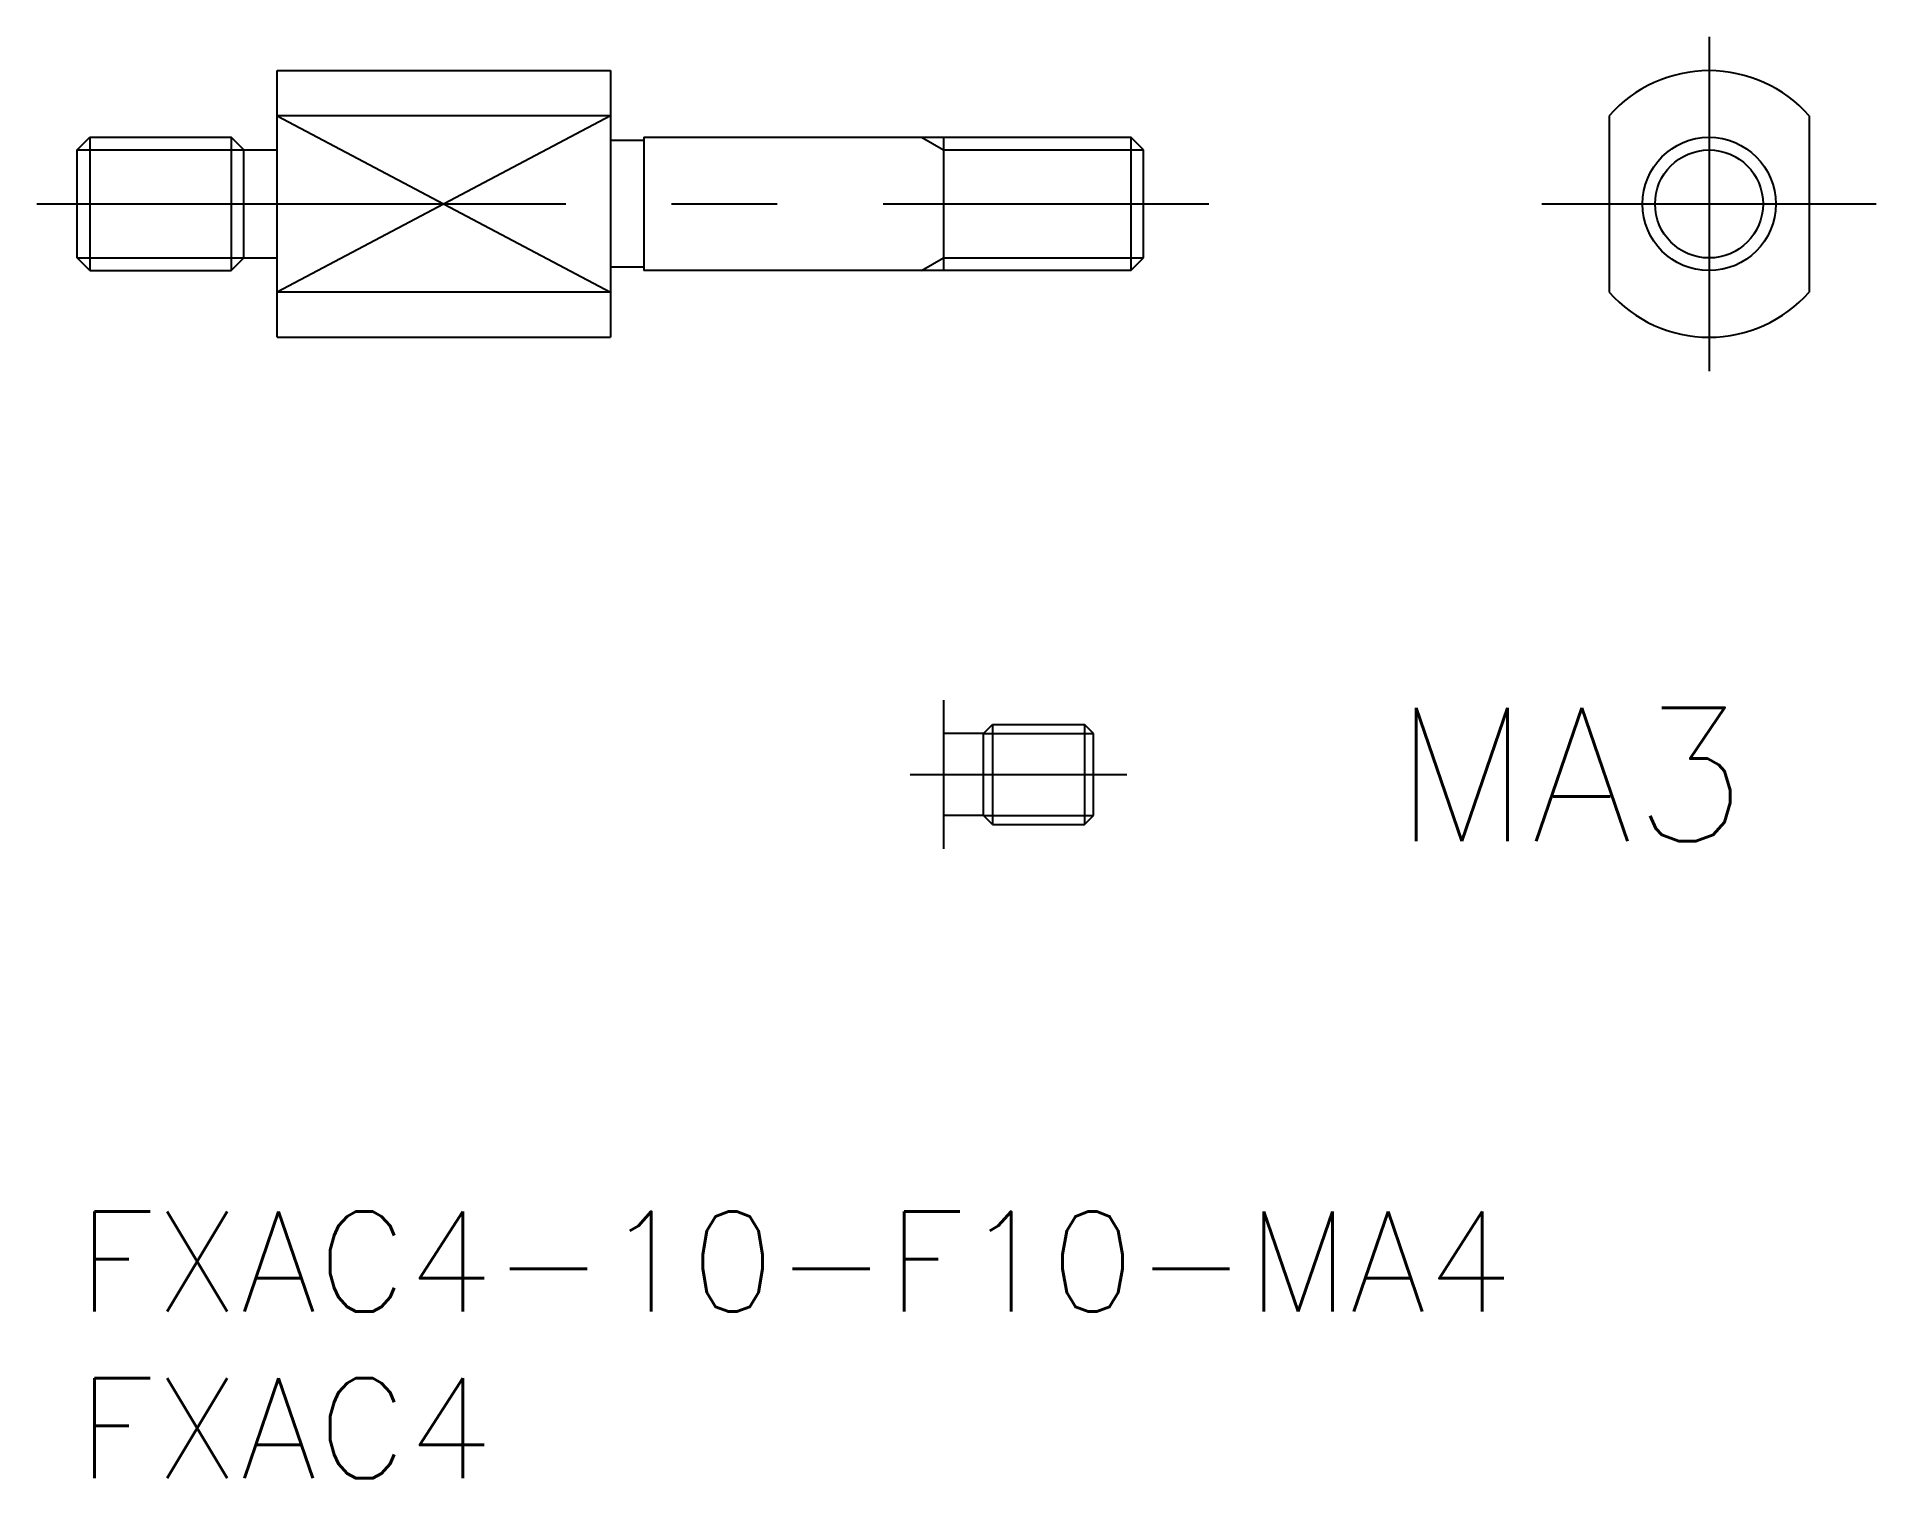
# Model space of a CAD drawing. Extents: x -1.2 to 54, y -8 to 35.3.
import ezdxf

# ---------------------------------------------------------------- set-up
doc = ezdxf.new("R2010")
doc.units = 0
doc.header["$LTSCALE"] = 0.5
doc.linetypes.add('CENTER', pattern=[50.8, 31.75, -6.35, 6.35, -6.35])
for name, color, linetype in [('MSM_CENTER', 1, 'CENTER'), ('MSM_CONTINUOUS', 7, 'CONTINUOUS'), ('MSM_NARROW', 5, 'CONTINUOUS'), ('MSM_PART_NUMBER', 7, 'CONTINUOUS')]:
    doc.layers.add(name, color=color, linetype=linetype)
doc.styles.get("Standard").update_dxf_attribs({"font": 'txt.shx', "height": 3, "bigfont": 'bigfont.shx'})

# ---------------------------------------------------------------- blocks, each defined once
blk = doc.blocks.new('*U5')
at = {"layer": 'MSM_PART_NUMBER'}
blk.add_text('FXAC4-10-F10-MA4', height=3, dxfattribs=at).set_placement((0, -3))
blk = doc.blocks.new('*U6')
at = {"layer": 'MSM_PART_NUMBER'}
blk.add_text('FXAC4', height=3, dxfattribs=at).set_placement((0, -8))
blk = doc.blocks.new('*U7')
at = {"layer": 'MSM_PART_NUMBER'}
blk.add_text('MA3', height=4, dxfattribs=at).set_placement((39.5, 11.121))

msp = doc.modelspace()

# ---------------------------------------------------------------- linework, layer by layer
at = {"layer": 'MSM_CENTER'}
for p, q in [((48.979142, 35.25844), (48.979142, 25.22556)), ((-1.21629, 30.242), (33.962702, 30.242)), ((43.962702, 30.242), (53.995582, 30.242)), ((25, 13.121), (31.5, 13.121))]:
    msp.add_line(p, q, dxfattribs=at)
at = {"layer": 'MSM_CONTINUOUS'}
for p, q in [((6, 26.242), (6, 34.242)), ((6, 34.242), (16, 34.242)), ((16, 34.242), (16, 26.242)), ((16, 32.887752), (6, 32.887752)), ((45.979142, 32.887752), (45.979142, 27.596249)), ((51.979142, 32.887752), (51.979142, 27.596249)), ((0, 31.863), (0.379, 32.242)), ((0.379, 32.242), (4.621, 32.242)), ((0.379, 32.242), (0.379, 28.242)), ((5, 31.863), (4.621, 32.242)), ((4.621, 32.242), (4.621, 28.242)), ((17, 32.142), (16, 32.142)), ((17, 32.242), (31.621, 32.242)), ((17, 32.242), (17, 28.242)), ((26, 32.242), (26, 28.242)), ((32, 31.863), (31.621, 32.242)), ((31.621, 32.242), (31.621, 28.242)), ((0, 28.621), (0, 31.863)), ((5, 28.621), (5, 31.863)), ((5, 31.863), (6, 31.863)), ((32, 28.621), (32, 31.863)), ((0.379, 28.242), (0, 28.621)), ((0.379, 28.242), (4.621, 28.242)), ((4.621, 28.242), (5, 28.621)), ((5, 28.621), (6, 28.621)), ((17, 28.342), (16, 28.342)), ((31.621, 28.242), (17, 28.242)), ((31.621, 28.242), (32, 28.621)), ((16, 27.596249), (6, 27.596249)), ((6, 26.242), (16, 26.242)), ((26, 15.3505), (26, 10.8915)), ((27.2, 14.3505), (27.4705, 14.621)), ((27.4705, 14.621), (30.2295, 14.621)), ((27.4705, 14.621), (27.4705, 11.621)), ((30.5, 14.3505), (30.2295, 14.621)), ((30.2295, 14.621), (30.2295, 11.621)), ((27.2, 14.3505), (26, 14.3505)), ((27.2, 11.8915), (27.2, 14.3505)), ((30.5, 11.8915), (30.5, 14.3505)), ((27.2, 11.8915), (26, 11.8915)), ((27.4705, 11.621), (27.2, 11.8915)), ((27.4705, 11.621), (30.2295, 11.621)), ((30.2295, 11.621), (30.5, 11.8915))]:
    msp.add_line(p, q, dxfattribs=at)
msp.add_circle((48.979142, 30.242), 2, dxfattribs=at)
for start, end in [(41.409622, 138.590378), (221.409622, 318.590378)]:
    msp.add_arc((48.979142, 30.242), 4, start, end, dxfattribs=at)
at = {"layer": 'MSM_NARROW'}
for p, q in [((6, 32.887752), (16, 27.596249)), ((16, 32.887752), (6, 27.596249)), ((25.343553, 32.242), (26, 31.863)), ((0, 31.863), (5, 31.863)), ((26, 31.863), (32, 31.863)), ((0, 28.621), (5, 28.621)), ((25.343553, 28.242), (26, 28.621)), ((26, 28.621), (32, 28.621)), ((27.2, 14.3505), (30.5, 14.3505)), ((27.2, 11.8915), (30.5, 11.8915))]:
    msp.add_line(p, q, dxfattribs=at)
msp.add_circle((48.979142, 30.242), 1.621, dxfattribs=at)

# ---------------------------------------------------------------- block references
at = {"layer": 'MSM_CONTINUOUS'}
for name in ['*U7', '*U5', '*U6']:
    msp.add_blockref(name, (0, 0), dxfattribs=at)

doc.saveas('drawing.dxf')
